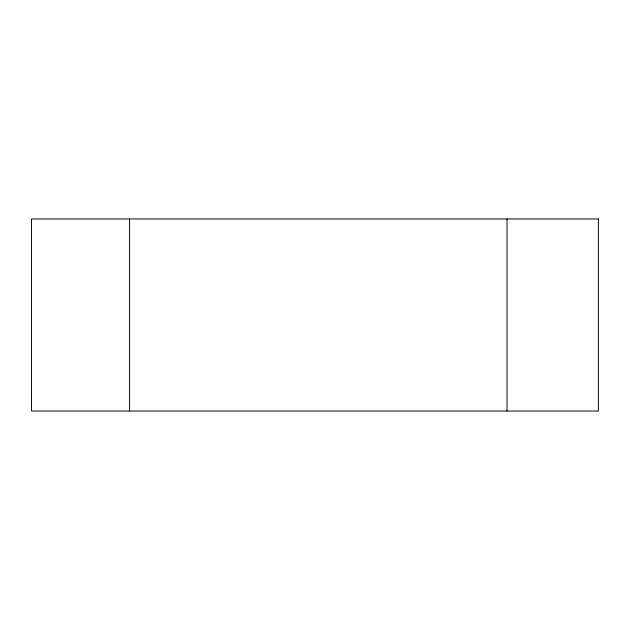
<?xml version="1.0" encoding="UTF-8"?>
<svg xmlns="http://www.w3.org/2000/svg" width="630" height="630" viewBox="0 0 630 630"><rect width="100%" height="100%" fill="white"/><g stroke="black" fill="none" stroke-linecap="round" stroke-linejoin="round"><path stroke-width="0.94" d="M598.5 218.964L31.5 218.964L31.539 411.036L598.358 411.036L598.358 218.964M507.016 218.964L507.016 411.036M129.591 218.964L129.591 411.036"/></g></svg>
